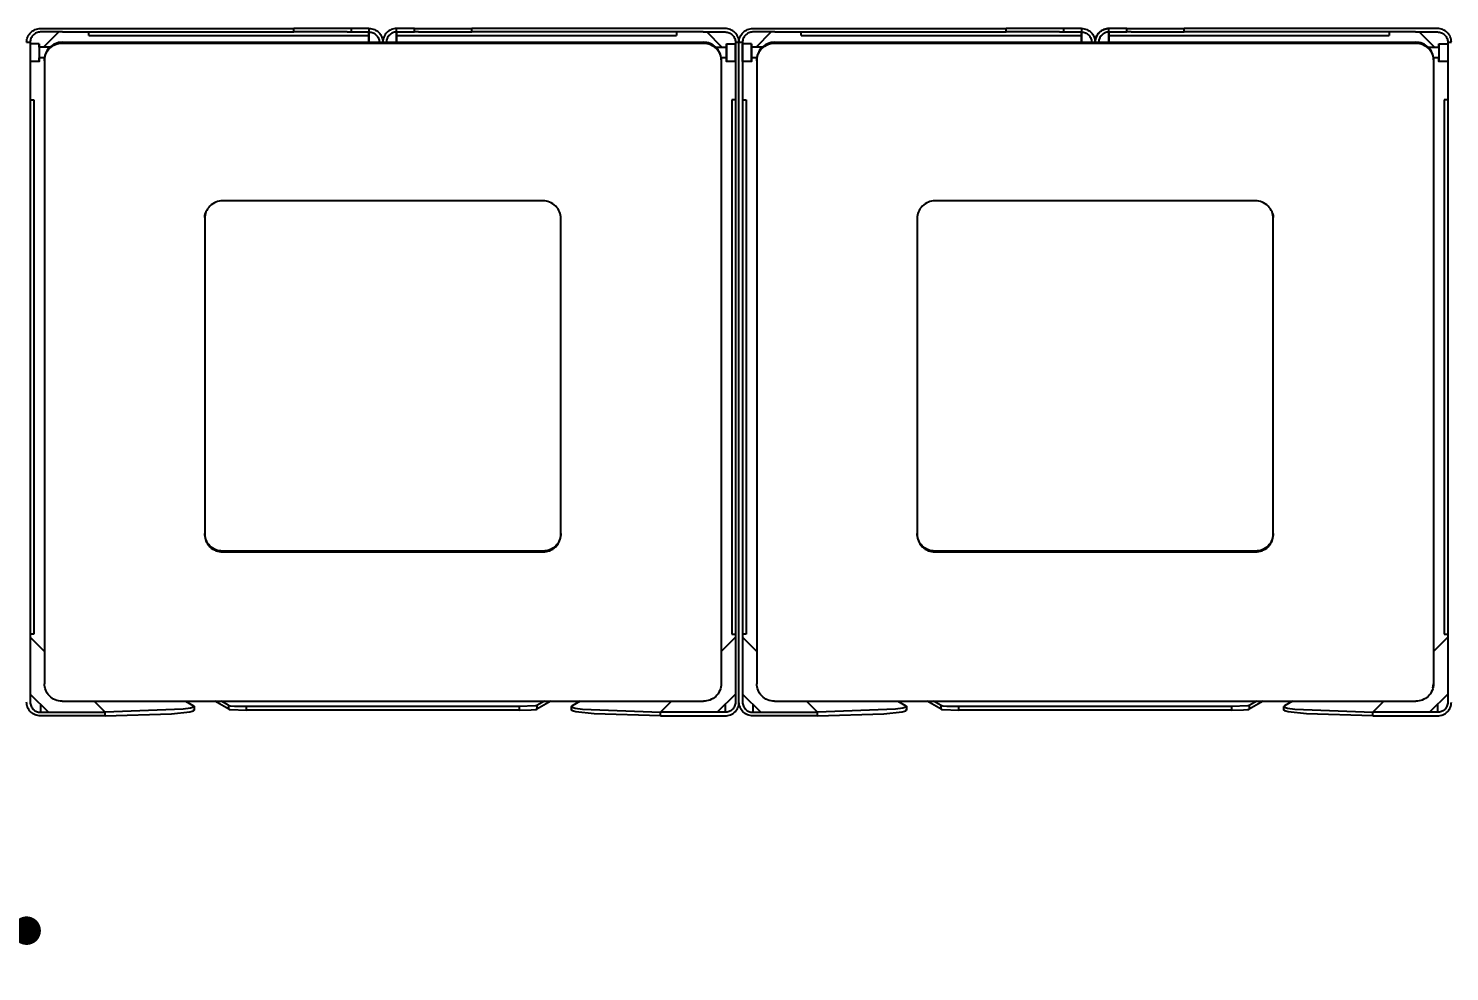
# Model space of a CAD drawing. Header units: millimetres. Extents: x 10366 to 23682, y 24552 to 29690.
# Drawn here: x 21833 to 22631, y 25856 to 26385 of the extents above; entities that cross this region are included whole.
import ezdxf

# ---------------------------------------------------------------- set-up
doc = ezdxf.new("R2010")
doc.units = ezdxf.units.MM
doc.header["$LTSCALE"] = 3
doc.layers.add('DomyÅ›lny', color=7, linetype='Continuous')
doc.styles.get("Standard").update_dxf_attribs({"font": 'arial.ttf'})
doc.dimstyles.new('MATEUSZ', dxfattribs={"dimtxt": 35, "dimasz": 16, "dimexe": 0.18, "dimexo": 0.0625, "dimgap": 0.09, "dimtad": 0, "dimdec": 0, "dimdsep": 46, "dimtxsty": 'Standard', "dimblk": 'DOT', "dimcen": 0.09, "dimse1": 1, "dimse2": 1, "dimadec": 0, "dimazin": 0, "dimtfac": 1, "dimtdec": 0, "dimtofl": 0, "dimtmove": 0, "dimatfit": 3, "dimfxl": 1, "dimtolj": 1, "dimtzin": 0, "dimlwd": 9, "dimlwe": 9, "dimarcsym": 0})

# ---------------------------------------------------------------- blocks, each defined once
blk = doc.blocks.new('_Dot')
at = {"color": 0, "linetype": 'ByBlock', "lineweight": -2}
blk.add_line((-0.5, 0), (-1, 0), dxfattribs=at)
at = {"color": 0, "linetype": 'ByBlock', "const_width": 0.5}
blk.add_lwpolyline([(-0.25, 0, 1), (0.25, 0, 1)], format="xyb", close=True, dxfattribs=at)
blk = doc.blocks.new('*D44')
at = {"color": 0, "lineweight": 9, "transparency": 16777216}
for p, q in [((21448.19, 25878.84), (21592.79, 25878.84)), ((21816.19, 25878.84), (21671.59, 25878.84))]:
    blk.add_line(p, q, dxfattribs=at)
at = {"layer": 'Defpoints', "color": 0, "transparency": 16777216}
for p in [(21432.19, 26007.13), (21832.19, 26007.13), (21832.19, 25878.84)]:
    blk.add_point(p, dxfattribs=at)
at = {"color": 0, "lineweight": 9, "transparency": 16777216, "xscale": 16, "yscale": 16, "zscale": 16, "rotation": 180}
blk.add_blockref('_Dot', (21432.19, 25878.84), dxfattribs=at)
at = {"color": 0, "lineweight": 9, "transparency": 16777216, "xscale": 16, "yscale": 16, "zscale": 16}
blk.add_blockref('_Dot', (21832.19, 25878.84), dxfattribs=at)
at = {"color": 0, "transparency": 16777216, "insert": (21632.19, 25878.84), "char_height": 35, "attachment_point": 5}
blk.add_mtext('\\A1;400', dxfattribs=at)

msp = doc.modelspace()

# ---------------------------------------------------------------- linework, layer by layer
at = {"layer": 'DomyÅ›lny'}
for p, q in [((21839.95, 26385.39), (21982.19, 26385.39)), ((21852.31, 26383.39), (21839.95, 26383.39)), ((21841.75, 26374.83), (21850.31, 26383.39)), ((21850.31, 26383.39), (21841.75, 26374.83)), ((21852.31, 26383.39), (21982.19, 26383.39)), ((21867.19, 26381.39), (21867.19, 26383.39)), ((22014.43, 26385.39), (21982.19, 26385.39)), ((21982.19, 26383.39), (21982.19, 26385.39)), ((22012.08, 26383.39), (21982.19, 26383.39)), ((22012.08, 26383.39), (22014.43, 26383.39)), ((22014.43, 26385.39), (22014.43, 26383.39)), ((22024.43, 26385.39), (22024.43, 26383.39)), ((22024.43, 26383.39), (22024.43, 26381.39)), ((22024.43, 26383.39), (22024.43, 26377.13)), ((22024.43, 26377.13), (22024.43, 26383.39)), ((22039.95, 26383.39), (22039.95, 26385.39)), ((22039.95, 26381.39), (22039.95, 26383.39)), ((22039.95, 26377.13), (22039.95, 26383.39)), ((22039.95, 26383.39), (22039.95, 26377.13)), ((22049.95, 26383.39), (22049.95, 26385.39)), ((22049.95, 26385.39), (22082.19, 26385.39)), ((22052.31, 26383.39), (22049.95, 26383.39)), ((22052.31, 26383.39), (22082.19, 26383.39)), ((22082.19, 26383.39), (22082.19, 26385.39)), ((22224.43, 26385.39), (22082.19, 26385.39)), ((22212.08, 26383.39), (22082.19, 26383.39)), ((22197.19, 26383.39), (22197.19, 26381.39)), ((22212.08, 26383.39), (22224.43, 26383.39)), ((22214.08, 26383.39), (22222.64, 26374.83)), ((22222.64, 26374.83), (22214.08, 26383.39)), ((22239.95, 26385.39), (22382.19, 26385.39)), ((22252.31, 26383.39), (22239.95, 26383.39)), ((22241.75, 26374.83), (22250.31, 26383.39)), ((22250.31, 26383.39), (22241.75, 26374.83)), ((22252.31, 26383.39), (22382.19, 26383.39)), ((22267.19, 26381.39), (22267.19, 26383.39)), ((22414.43, 26385.39), (22382.19, 26385.39)), ((22382.19, 26383.39), (22382.19, 26385.39)), ((22412.08, 26383.39), (22382.19, 26383.39)), ((22412.08, 26383.39), (22414.43, 26383.39)), ((22414.43, 26385.39), (22414.43, 26383.39)), ((22424.43, 26385.39), (22424.43, 26383.39)), ((22424.43, 26383.39), (22424.43, 26381.39)), ((22424.43, 26377.13), (22424.43, 26383.39)), ((22424.43, 26383.39), (22424.43, 26377.13)), ((22439.95, 26383.39), (22439.95, 26385.39)), ((22439.95, 26381.39), (22439.95, 26383.39)), ((22439.95, 26377.13), (22439.95, 26383.39)), ((22439.95, 26383.39), (22439.95, 26377.13)), ((22449.95, 26385.39), (22482.19, 26385.39)), ((22449.95, 26383.39), (22449.95, 26385.39)), ((22452.31, 26383.39), (22449.95, 26383.39)), ((22452.31, 26383.39), (22482.19, 26383.39)), ((22624.43, 26385.39), (22482.19, 26385.39)), ((22482.19, 26383.39), (22482.19, 26385.39)), ((22612.08, 26383.39), (22482.19, 26383.39)), ((22597.19, 26383.39), (22597.19, 26381.39)), ((22612.08, 26383.39), (22624.43, 26383.39)), ((22614.08, 26383.39), (22622.64, 26374.83)), ((22622.64, 26374.83), (22614.08, 26383.39)), ((21832.19, 26377.63), (21834.19, 26377.63)), ((21834.19, 26377.63), (21834.19, 26007.13)), ((21839.19, 26376.83), (21834.19, 26376.83)), ((21845.77, 26374.83), (21839.19, 26374.83)), ((21852.19, 26377.63), (22212.19, 26377.63)), ((21852.19, 26377.13), (22212.19, 26377.13)), ((21867.19, 26381.39), (22024.43, 26381.39)), ((22039.95, 26381.39), (22197.19, 26381.39)), ((22218.61, 26374.83), (22225.19, 26374.83)), ((22225.19, 26376.83), (22230.19, 26376.83)), ((22230.19, 26377.63), (22232.19, 26377.63)), ((22230.19, 26377.63), (22230.19, 26007.13)), ((22232.19, 26007.13), (22232.19, 26377.63)), ((22232.19, 26007.13), (22232.19, 26377.63)), ((22232.19, 26377.63), (22234.19, 26377.63)), ((22234.19, 26377.63), (22234.19, 26007.13)), ((22239.19, 26376.83), (22234.19, 26376.83)), ((22245.77, 26374.83), (22239.19, 26374.83)), ((22252.19, 26377.63), (22612.19, 26377.63)), ((22252.19, 26377.13), (22612.19, 26377.13)), ((22267.19, 26381.39), (22424.43, 26381.39)), ((22439.95, 26381.39), (22597.19, 26381.39)), ((22618.61, 26374.83), (22625.19, 26374.83)), ((22625.19, 26376.83), (22630.19, 26376.83)), ((22630.19, 26377.63), (22630.19, 26007.13)), ((22630.19, 26377.63), (22632.19, 26377.63)), ((21839.19, 26366.83), (21834.19, 26366.83)), ((21842.32, 26368.83), (21839.19, 26368.83)), ((21842.19, 26367.78), (21842.19, 26367.27)), ((21842.19, 26367.27), (21842.19, 26017.49)), ((22225.19, 26368.83), (22222.07, 26368.83)), ((22222.19, 26367.78), (22222.19, 26367.27)), ((22222.19, 26367.27), (22222.19, 26017.49)), ((22230.19, 26366.83), (22225.19, 26366.83)), ((22239.19, 26366.83), (22234.19, 26366.83)), ((22242.32, 26368.83), (22239.19, 26368.83)), ((22242.19, 26367.78), (22242.19, 26367.27)), ((22242.19, 26367.27), (22242.19, 26017.49)), ((22625.52, 26368.83), (22622.07, 26368.83)), ((22622.19, 26367.78), (22622.19, 26367.27)), ((22622.19, 26367.27), (22622.19, 26017.49)), ((22630.19, 26366.83), (22625.19, 26366.83)), ((21834.19, 26345.24), (21836.19, 26345.24)), ((21836.19, 26345.24), (21836.19, 26045.24)), ((22230.19, 26345.24), (22228.19, 26345.24)), ((22228.19, 26345.24), (22228.19, 26045.24)), ((22234.19, 26345.24), (22236.19, 26345.24)), ((22236.19, 26345.24), (22236.19, 26045.24)), ((22628.19, 26345.24), (22628.19, 26045.24)), ((22630.19, 26345.24), (22628.19, 26345.24)), ((22122.19, 26288.57), (21942.19, 26288.57)), ((22522.19, 26288.57), (22342.19, 26288.57)), ((21932.19, 26278.72), (21932.19, 26101.33)), ((22132.19, 26101.33), (22132.19, 26278.72)), ((22332.19, 26278.72), (22332.19, 26101.33)), ((22532.19, 26101.33), (22532.19, 26278.72)), ((21942.19, 26091.99), (21942.19, 26091.48)), ((22122.19, 26091.99), (21942.19, 26091.99)), ((21942.19, 26091.48), (22122.19, 26091.48)), ((22122.19, 26091.99), (22122.19, 26091.48)), ((22342.19, 26091.99), (22342.19, 26091.48)), ((22522.19, 26091.99), (22342.19, 26091.99)), ((22342.19, 26091.48), (22522.19, 26091.48)), ((22522.19, 26091.99), (22522.19, 26091.48)), ((21836.19, 26045.24), (21834.19, 26045.24)), ((21834.19, 26043.54), (21842.19, 26035.54)), ((22230.19, 26043.54), (22222.19, 26035.54)), ((22228.19, 26045.24), (22230.19, 26045.24)), ((22236.19, 26045.24), (22234.19, 26045.24)), ((22234.19, 26043.54), (22242.19, 26035.54)), ((22630.19, 26043.54), (22622.19, 26035.54)), ((22628.19, 26045.24), (22630.19, 26045.24)), ((21834.19, 26011.67), (21844.45, 26001.42)), ((21852.19, 26007.63), (22212.19, 26007.63)), ((21870.1, 26007.63), (21876.32, 26001.42)), ((21921.38, 26007.63), (21925.91, 26005.03)), ((21945.66, 26003.18), (21937.9, 26007.63)), ((21945.66, 26005.18), (21941.38, 26007.63)), ((22126.48, 26007.63), (22118.73, 26003.18)), ((22123, 26007.63), (22118.73, 26005.18)), ((22143, 26007.63), (22138.48, 26005.03)), ((22194.28, 26007.63), (22188.07, 26001.42)), ((22230.19, 26011.67), (22219.94, 26001.42)), ((22234.19, 26011.67), (22244.45, 26001.42)), ((22252.19, 26007.63), (22612.19, 26007.63)), ((22270.1, 26007.63), (22276.32, 26001.42)), ((22321.38, 26007.63), (22325.91, 26005.03)), ((22345.66, 26003.18), (22337.9, 26007.63)), ((22345.66, 26005.18), (22341.38, 26007.63)), ((22523, 26007.63), (22518.73, 26005.18)), ((22526.48, 26007.63), (22518.73, 26003.18)), ((22543, 26007.63), (22538.48, 26005.03)), ((22594.28, 26007.63), (22588.07, 26001.42)), ((22630.19, 26011.67), (22619.94, 26001.42)), ((21839.95, 26005.91), (21839.95, 26001.42)), ((21839.95, 26001.42), (21876.32, 26001.42)), ((21876.28, 25999.44), (21839.95, 25999.44)), ((21876.28, 25999.44), (21876.32, 26001.42)), ((21926.23, 26004.66), (21926.19, 26002.68)), ((21945.66, 26003.18), (21945.66, 26005.18)), ((22108.79, 26004.6), (21955.6, 26004.6)), ((21955.6, 26002.61), (21955.6, 26004.6)), ((22108.79, 26002.61), (21955.6, 26002.61)), ((22108.79, 26004.6), (22108.79, 26002.61)), ((22118.73, 26005.18), (22118.73, 26003.18)), ((22138.2, 26002.68), (22138.16, 26004.66)), ((22224.43, 26001.42), (22188.07, 26001.42)), ((22188.11, 25999.44), (22188.07, 26001.42)), ((22188.11, 25999.44), (22224.43, 25999.44)), ((22224.43, 26005.91), (22224.43, 26001.42)), ((22239.95, 26005.91), (22239.95, 26001.42)), ((22239.95, 26001.42), (22276.32, 26001.42)), ((22276.28, 25999.44), (22239.95, 25999.44)), ((22276.28, 25999.44), (22276.32, 26001.42)), ((22326.23, 26004.66), (22326.19, 26002.68)), ((22345.66, 26003.18), (22345.66, 26005.18)), ((22508.79, 26004.6), (22355.6, 26004.6)), ((22355.6, 26002.61), (22355.6, 26004.6)), ((22508.79, 26002.61), (22355.6, 26002.61)), ((22508.79, 26004.6), (22508.79, 26002.61)), ((22518.73, 26005.18), (22518.73, 26003.18)), ((22538.2, 26002.68), (22538.16, 26004.66)), ((22588.11, 25999.44), (22588.07, 26001.42)), ((22624.43, 26001.42), (22588.07, 26001.42)), ((22588.11, 25999.44), (22624.43, 25999.44)), ((22624.43, 26005.91), (22624.43, 26001.42))]:
    msp.add_line(p, q, dxfattribs=at)
for points in [[(21832.19, 26377.63, 0), (21832.23, 26378.4, 0), (21832.35, 26379.17, 0), (21832.54, 26379.92, 0), (21832.8, 26380.64, 0), (21833.13, 26381.33, 0), (21833.53, 26381.99, 0), (21833.99, 26382.6, 0), (21834.51, 26383.16, 0), (21835.08, 26383.66, 0), (21835.69, 26384.11, 0), (21836.34, 26384.5, 0), (21837.03, 26384.81, 0), (21837.74, 26385.06, 0), (21838.47, 26385.24, 0), (21839.21, 26385.35, 0), (21839.95, 26385.39, 0)], [(21839.95, 26383.39, 0), (21839.37, 26383.36, 0), (21838.8, 26383.27, 0), (21838.25, 26383.13, 0), (21837.71, 26382.93, 0), (21837.19, 26382.68, 0), (21836.71, 26382.39, 0), (21836.25, 26382.04, 0), (21835.84, 26381.66, 0), (21835.46, 26381.24, 0), (21835.13, 26380.78, 0), (21834.85, 26380.3, 0), (21834.62, 26379.79, 0), (21834.43, 26379.27, 0), (21834.3, 26378.73, 0), (21834.22, 26378.18, 0), (21834.19, 26377.63, 0)], [(22024.43, 26385.39, 0), (22024.43, 26385.39, 0), (22024.43, 26385.39, 0), (22024.43, 26385.39, 0), (22024.43, 26385.39, 0), (22024.43, 26385.39, 0), (22024.43, 26385.39, 0), (22024.43, 26385.39, 0), (22024.43, 26385.39, 0), (22024.43, 26385.39, 0), (22024.43, 26385.39, 0), (22024.43, 26385.39, 0), (22024.43, 26385.39, 0), (22024.42, 26385.39, 0), (22024.36, 26385.39, 0), (22024.14, 26385.39, 0), (22023.2, 26385.39, 0), (22014.43, 26385.39, 0)], [(22014.43, 26383.39, 0), (22024.43, 26383.39, 0)], [(22024.43, 26385.39, 0), (22025.21, 26385.35, 0), (22025.97, 26385.23, 0), (22026.72, 26385.04, 0), (22027.44, 26384.78, 0), (22028.14, 26384.45, 0), (22028.79, 26384.05, 0), (22029.4, 26383.59, 0), (22029.96, 26383.07, 0), (22030.47, 26382.51, 0), (22030.92, 26381.89, 0), (22031.3, 26381.24, 0), (22031.62, 26380.56, 0), (22031.87, 26379.85, 0), (22032.05, 26379.12, 0), (22032.16, 26378.37, 0), (22032.19, 26377.63, 0)], [(22024.43, 26383.39, 0), (22025.01, 26383.36, 0), (22025.58, 26383.27, 0), (22026.14, 26383.13, 0), (22026.68, 26382.93, 0), (22027.19, 26382.68, 0), (22027.68, 26382.39, 0), (22028.13, 26382.04, 0), (22028.55, 26381.66, 0), (22028.92, 26381.24, 0), (22029.25, 26380.78, 0), (22029.54, 26380.3, 0), (22029.77, 26379.79, 0), (22029.96, 26379.27, 0), (22030.09, 26378.73, 0), (22030.17, 26378.18, 0), (22030.19, 26377.63, 0)], [(22039.95, 26385.39, 0), (22039.18, 26385.35, 0), (22038.41, 26385.23, 0), (22037.67, 26385.04, 0), (22036.94, 26384.78, 0), (22036.25, 26384.45, 0), (22035.6, 26384.05, 0), (22034.98, 26383.59, 0), (22034.42, 26383.07, 0), (22033.92, 26382.51, 0), (22033.47, 26381.89, 0), (22033.09, 26381.24, 0), (22032.77, 26380.56, 0), (22032.52, 26379.85, 0), (22032.34, 26379.12, 0), (22032.23, 26378.37, 0), (22032.19, 26377.63, 0)], [(22039.95, 26383.39, 0), (22039.37, 26383.36, 0), (22038.8, 26383.27, 0), (22038.25, 26383.13, 0), (22037.71, 26382.93, 0), (22037.19, 26382.68, 0), (22036.71, 26382.39, 0), (22036.25, 26382.04, 0), (22035.84, 26381.66, 0), (22035.46, 26381.24, 0), (22035.13, 26380.78, 0), (22034.85, 26380.3, 0), (22034.62, 26379.79, 0), (22034.43, 26379.27, 0), (22034.3, 26378.73, 0), (22034.22, 26378.18, 0), (22034.19, 26377.63, 0)], [(22049.95, 26385.39, 0), (22039.95, 26385.39, 0)], [(22039.95, 26383.39, 0), (22039.95, 26383.39, 0), (22039.95, 26383.39, 0), (22039.95, 26383.39, 0), (22039.95, 26383.39, 0), (22039.95, 26383.39, 0), (22039.95, 26383.39, 0), (22039.95, 26383.39, 0), (22039.95, 26383.39, 0), (22039.95, 26383.39, 0), (22039.95, 26383.39, 0), (22039.96, 26383.39, 0), (22039.97, 26383.39, 0), (22040.02, 26383.39, 0), (22040.25, 26383.39, 0), (22041.19, 26383.39, 0), (22049.95, 26383.39, 0)], [(22232.19, 26377.63, 0), (22232.15, 26378.4, 0), (22232.04, 26379.17, 0), (22231.85, 26379.92, 0), (22231.59, 26380.64, 0), (22231.25, 26381.33, 0), (22230.85, 26381.99, 0), (22230.39, 26382.6, 0), (22229.88, 26383.16, 0), (22229.31, 26383.66, 0), (22228.7, 26384.11, 0), (22228.05, 26384.5, 0), (22227.36, 26384.81, 0), (22226.65, 26385.06, 0), (22225.92, 26385.24, 0), (22225.18, 26385.35, 0), (22224.43, 26385.39, 0)], [(22224.43, 26383.39, 0), (22225.01, 26383.36, 0), (22225.58, 26383.27, 0), (22226.14, 26383.13, 0), (22226.68, 26382.93, 0), (22227.19, 26382.68, 0), (22227.68, 26382.39, 0), (22228.13, 26382.04, 0), (22228.55, 26381.66, 0), (22228.92, 26381.24, 0), (22229.25, 26380.78, 0), (22229.54, 26380.3, 0), (22229.77, 26379.79, 0), (22229.96, 26379.27, 0), (22230.09, 26378.73, 0), (22230.17, 26378.18, 0), (22230.19, 26377.63, 0)], [(22232.19, 26377.63, 0), (22232.23, 26378.4, 0), (22232.35, 26379.17, 0), (22232.54, 26379.92, 0), (22232.8, 26380.64, 0), (22233.13, 26381.33, 0), (22233.53, 26381.99, 0), (22233.99, 26382.6, 0), (22234.51, 26383.16, 0), (22235.08, 26383.66, 0), (22235.69, 26384.11, 0), (22236.34, 26384.5, 0), (22237.03, 26384.81, 0), (22237.74, 26385.06, 0), (22238.47, 26385.24, 0), (22239.21, 26385.35, 0), (22239.95, 26385.39, 0)], [(22239.95, 26383.39, 0), (22239.37, 26383.36, 0), (22238.8, 26383.27, 0), (22238.25, 26383.13, 0), (22237.71, 26382.93, 0), (22237.19, 26382.68, 0), (22236.71, 26382.39, 0), (22236.25, 26382.04, 0), (22235.84, 26381.66, 0), (22235.46, 26381.24, 0), (22235.13, 26380.78, 0), (22234.85, 26380.3, 0), (22234.62, 26379.79, 0), (22234.43, 26379.27, 0), (22234.3, 26378.73, 0), (22234.22, 26378.18, 0), (22234.19, 26377.63, 0)], [(22424.43, 26385.39, 0), (22424.43, 26385.39, 0), (22424.43, 26385.39, 0), (22424.43, 26385.39, 0), (22424.43, 26385.39, 0), (22424.43, 26385.39, 0), (22424.43, 26385.39, 0), (22424.43, 26385.39, 0), (22424.43, 26385.39, 0), (22424.43, 26385.39, 0), (22424.43, 26385.39, 0), (22424.43, 26385.39, 0), (22424.43, 26385.39, 0), (22424.42, 26385.39, 0), (22424.36, 26385.39, 0), (22424.14, 26385.39, 0), (22423.2, 26385.39, 0), (22414.43, 26385.39, 0)], [(22414.43, 26383.39, 0), (22424.43, 26383.39, 0)], [(22424.43, 26385.39, 0), (22425.21, 26385.35, 0), (22425.97, 26385.23, 0), (22426.72, 26385.04, 0), (22427.44, 26384.78, 0), (22428.14, 26384.45, 0), (22428.79, 26384.05, 0), (22429.4, 26383.59, 0), (22429.96, 26383.07, 0), (22430.47, 26382.51, 0), (22430.92, 26381.89, 0), (22431.3, 26381.24, 0), (22431.62, 26380.56, 0), (22431.87, 26379.85, 0), (22432.05, 26379.12, 0), (22432.16, 26378.37, 0), (22432.19, 26377.63, 0)], [(22424.43, 26383.39, 0), (22425.01, 26383.36, 0), (22425.58, 26383.27, 0), (22426.14, 26383.13, 0), (22426.68, 26382.93, 0), (22427.19, 26382.68, 0), (22427.68, 26382.39, 0), (22428.13, 26382.04, 0), (22428.55, 26381.66, 0), (22428.92, 26381.24, 0), (22429.25, 26380.78, 0), (22429.54, 26380.3, 0), (22429.77, 26379.79, 0), (22429.96, 26379.27, 0), (22430.09, 26378.73, 0), (22430.17, 26378.18, 0), (22430.19, 26377.63, 0)], [(22432.19, 26377.63, 0), (22432.23, 26378.4, 0), (22432.35, 26379.17, 0), (22432.54, 26379.92, 0), (22432.8, 26380.64, 0), (22433.13, 26381.33, 0), (22433.53, 26381.99, 0), (22433.99, 26382.6, 0), (22434.51, 26383.16, 0), (22435.08, 26383.66, 0), (22435.69, 26384.11, 0), (22436.34, 26384.5, 0), (22437.03, 26384.81, 0), (22437.74, 26385.06, 0), (22438.47, 26385.24, 0), (22439.21, 26385.35, 0), (22439.95, 26385.39, 0)], [(22439.95, 26385.39, 0), (22439.18, 26385.35, 0), (22438.41, 26385.23, 0), (22437.67, 26385.04, 0), (22436.94, 26384.78, 0), (22436.25, 26384.45, 0), (22435.6, 26384.05, 0), (22434.98, 26383.59, 0), (22434.42, 26383.07, 0), (22433.92, 26382.51, 0), (22433.47, 26381.89, 0), (22433.09, 26381.24, 0), (22432.77, 26380.56, 0), (22432.52, 26379.85, 0), (22432.34, 26379.12, 0), (22432.23, 26378.37, 0), (22432.19, 26377.63, 0)], [(22439.95, 26383.39, 0), (22439.37, 26383.36, 0), (22438.8, 26383.27, 0), (22438.25, 26383.13, 0), (22437.71, 26382.93, 0), (22437.19, 26382.68, 0), (22436.71, 26382.39, 0), (22436.25, 26382.04, 0), (22435.84, 26381.66, 0), (22435.46, 26381.24, 0), (22435.13, 26380.78, 0), (22434.85, 26380.3, 0), (22434.62, 26379.79, 0), (22434.43, 26379.27, 0), (22434.3, 26378.73, 0), (22434.22, 26378.18, 0), (22434.19, 26377.63, 0)], [(22449.95, 26385.39, 0), (22439.95, 26385.39, 0)], [(22439.95, 26383.39, 0), (22439.95, 26383.39, 0), (22439.95, 26383.39, 0), (22439.95, 26383.39, 0), (22439.95, 26383.39, 0), (22439.95, 26383.39, 0), (22439.95, 26383.39, 0), (22439.95, 26383.39, 0), (22439.95, 26383.39, 0), (22439.95, 26383.39, 0), (22439.95, 26383.39, 0), (22439.95, 26383.39, 0), (22439.96, 26383.39, 0), (22439.97, 26383.39, 0), (22440.02, 26383.39, 0), (22440.25, 26383.39, 0), (22441.19, 26383.39, 0), (22449.95, 26383.39, 0)], [(22632.19, 26377.63, 0), (22632.15, 26378.4, 0), (22632.04, 26379.17, 0), (22631.85, 26379.92, 0), (22631.59, 26380.64, 0), (22631.25, 26381.33, 0), (22630.85, 26381.99, 0), (22630.39, 26382.6, 0), (22629.88, 26383.16, 0), (22629.31, 26383.66, 0), (22628.7, 26384.11, 0), (22628.05, 26384.5, 0), (22627.36, 26384.81, 0), (22626.65, 26385.06, 0), (22625.92, 26385.24, 0), (22625.18, 26385.35, 0), (22624.43, 26385.39, 0)], [(22624.43, 26383.39, 0), (22625.01, 26383.36, 0), (22625.58, 26383.27, 0), (22626.14, 26383.13, 0), (22626.68, 26382.93, 0), (22627.19, 26382.68, 0), (22627.68, 26382.39, 0), (22628.13, 26382.04, 0), (22628.55, 26381.66, 0), (22628.92, 26381.24, 0), (22629.25, 26380.78, 0), (22629.54, 26380.3, 0), (22629.77, 26379.79, 0), (22629.96, 26379.27, 0), (22630.09, 26378.73, 0), (22630.17, 26378.18, 0), (22630.19, 26377.63, 0)], [(21834.19, 26376.83, 0), (21834.19, 26376.83, 0), (21834.19, 26376.83, 0), (21834.19, 26376.83, 0), (21834.19, 26376.83, 0), (21834.19, 26376.83, 0), (21834.19, 26376.83, 0), (21834.19, 26376.83, 0), (21834.19, 26376.83, 0), (21834.19, 26376.83, 0), (21834.19, 26376.83, 0), (21834.19, 26376.82, 0), (21834.19, 26376.82, 0), (21834.19, 26376.79, 0), (21834.19, 26376.68, 0), (21834.19, 26376.21, 0), (21834.19, 26366.83, 0)], [(21839.19, 26376.83, 0), (21839.19, 26376.83, 0), (21839.19, 26376.83, 0), (21839.19, 26376.83, 0), (21839.19, 26376.83, 0), (21839.19, 26376.83, 0), (21839.19, 26376.83, 0), (21839.19, 26376.83, 0), (21839.19, 26376.83, 0), (21839.19, 26376.83, 0), (21839.19, 26376.83, 0), (21839.19, 26376.82, 0), (21839.19, 26376.81, 0), (21839.19, 26376.77, 0), (21839.19, 26376.58, 0), (21839.19, 26375.78, 0), (21839.19, 26369.83, 0), (21839.19, 26366.85, 0), (21839.19, 26366.83, 0), (21839.19, 26366.83, 0), (21839.19, 26366.83, 0), (21839.19, 26366.83, 0), (21839.19, 26366.83, 0), (21839.19, 26366.83, 0), (21839.19, 26366.83, 0), (21839.19, 26366.83, 0), (21839.19, 26366.83, 0), (21839.19, 26366.83, 0), (21839.19, 26366.83, 0), (21839.19, 26366.83, 0), (21839.19, 26366.83, 0), (21839.19, 26366.83, 0), (21839.19, 26366.83, 0), (21839.19, 26366.83, 0), (21839.19, 26366.83, 0), (21839.19, 26366.83, 0), (21839.19, 26366.83, 0), (21839.19, 26366.84, 0), (21839.19, 26366.89, 0), (21839.19, 26367.08, 0), (21839.19, 26368.83, 0)], [(21839.19, 26374.83, 0), (21839.19, 26376.83, 0)], [(21839.19, 26374.83, 0), (21839.19, 26374.83, 0), (21839.19, 26374.83, 0), (21839.19, 26374.83, 0), (21839.19, 26374.83, 0), (21839.19, 26374.83, 0), (21839.19, 26374.83, 0), (21839.19, 26374.83, 0), (21839.19, 26374.83, 0), (21839.19, 26374.83, 0), (21839.19, 26374.83, 0), (21839.19, 26374.83, 0), (21839.19, 26374.82, 0), (21839.19, 26374.81, 0), (21839.19, 26374.74, 0), (21839.19, 26374.46, 0), (21839.19, 26368.83, 0)], [(21852.19, 26377.63, 0), (21851.17, 26377.58, 0), (21850.17, 26377.43, 0), (21849.18, 26377.17, 0), (21848.24, 26376.83, 0), (21847.34, 26376.39, 0), (21846.49, 26375.87, 0), (21845.7, 26375.27, 0), (21844.98, 26374.61, 0), (21844.34, 26373.88, 0), (21843.77, 26373.09, 0), (21843.29, 26372.26, 0), (21842.89, 26371.38, 0), (21842.58, 26370.49, 0), (21842.36, 26369.56, 0), (21842.23, 26368.68, 0), (21842.19, 26367.78, 0)], [(21842.19, 26367.27, 0), (21842.25, 26368.27, 0), (21842.4, 26369.25, 0), (21842.65, 26370.21, 0), (21842.99, 26371.13, 0), (21843.43, 26372.01, 0), (21843.95, 26372.84, 0), (21844.54, 26373.61, 0), (21845.21, 26374.32, 0), (21845.93, 26374.96, 0), (21846.72, 26375.52, 0), (21847.55, 26376, 0), (21848.43, 26376.4, 0), (21849.32, 26376.71, 0), (21850.25, 26376.94, 0), (21851.22, 26377.08, 0), (21852.19, 26377.13, 0)], [(22222.19, 26367.78, 0), (22222.14, 26368.77, 0), (22221.99, 26369.76, 0), (22221.74, 26370.71, 0), (22221.39, 26371.64, 0), (22220.96, 26372.52, 0), (22220.44, 26373.35, 0), (22219.85, 26374.12, 0), (22219.18, 26374.83, 0), (22218.45, 26375.46, 0), (22217.67, 26376.03, 0), (22216.84, 26376.51, 0), (22215.96, 26376.91, 0), (22215.06, 26377.22, 0), (22214.14, 26377.44, 0), (22213.17, 26377.58, 0), (22212.19, 26377.63, 0)], [(22212.19, 26377.13, 0), (22213.21, 26377.07, 0), (22214.22, 26376.92, 0), (22215.2, 26376.67, 0), (22216.15, 26376.32, 0), (22217.05, 26375.88, 0), (22217.9, 26375.37, 0), (22218.68, 26374.77, 0), (22219.4, 26374.1, 0), (22220.05, 26373.37, 0), (22220.62, 26372.58, 0), (22221.1, 26371.75, 0), (22221.5, 26370.87, 0), (22221.81, 26369.98, 0), (22222.03, 26369.05, 0), (22222.15, 26368.18, 0), (22222.19, 26367.27, 0)], [(22225.19, 26374.83, 0), (22225.19, 26374.83, 0), (22225.19, 26374.83, 0), (22225.19, 26374.83, 0), (22225.19, 26374.83, 0), (22225.19, 26374.83, 0), (22225.19, 26374.83, 0), (22225.19, 26374.83, 0), (22225.19, 26374.83, 0), (22225.19, 26374.83, 0), (22225.19, 26374.83, 0), (22225.19, 26374.83, 0), (22225.19, 26374.82, 0), (22225.19, 26374.81, 0), (22225.19, 26374.74, 0), (22225.19, 26374.46, 0), (22225.19, 26368.83, 0)], [(22239.19, 26374.83, 0), (22239.19, 26374.83, 0), (22239.19, 26374.83, 0), (22239.19, 26374.83, 0), (22239.19, 26374.83, 0), (22239.19, 26374.83, 0), (22239.19, 26374.83, 0), (22239.19, 26374.83, 0), (22239.19, 26374.83, 0), (22239.19, 26374.83, 0), (22239.19, 26374.83, 0), (22239.19, 26374.83, 0), (22239.19, 26374.82, 0), (22239.19, 26374.81, 0), (22239.19, 26374.74, 0), (22239.19, 26374.46, 0), (22239.19, 26368.83, 0)], [(22252.19, 26377.63, 0), (22251.17, 26377.58, 0), (22250.17, 26377.43, 0), (22249.18, 26377.17, 0), (22248.24, 26376.83, 0), (22247.34, 26376.39, 0), (22246.49, 26375.87, 0), (22245.7, 26375.27, 0), (22244.98, 26374.61, 0), (22244.34, 26373.88, 0), (22243.77, 26373.09, 0), (22243.29, 26372.26, 0), (22242.89, 26371.38, 0), (22242.58, 26370.49, 0), (22242.36, 26369.56, 0), (22242.23, 26368.68, 0), (22242.19, 26367.78, 0)], [(22242.19, 26367.27, 0), (22242.25, 26368.27, 0), (22242.4, 26369.25, 0), (22242.65, 26370.21, 0), (22242.99, 26371.13, 0), (22243.43, 26372.01, 0), (22243.95, 26372.84, 0), (22244.54, 26373.61, 0), (22245.21, 26374.32, 0), (22245.93, 26374.96, 0), (22246.72, 26375.52, 0), (22247.55, 26376, 0), (22248.43, 26376.4, 0), (22249.32, 26376.71, 0), (22250.25, 26376.94, 0), (22251.22, 26377.08, 0), (22252.19, 26377.13, 0)], [(22622.19, 26367.78, 0), (22622.14, 26368.77, 0), (22621.99, 26369.76, 0), (22621.74, 26370.71, 0), (22621.39, 26371.64, 0), (22620.96, 26372.52, 0), (22620.44, 26373.35, 0), (22619.85, 26374.12, 0), (22619.18, 26374.83, 0), (22618.45, 26375.46, 0), (22617.67, 26376.03, 0), (22616.84, 26376.51, 0), (22615.96, 26376.91, 0), (22615.06, 26377.22, 0), (22614.14, 26377.44, 0), (22613.17, 26377.58, 0), (22612.19, 26377.63, 0)], [(22612.19, 26377.13, 0), (22613.21, 26377.07, 0), (22614.22, 26376.92, 0), (22615.2, 26376.67, 0), (22616.15, 26376.32, 0), (22617.05, 26375.88, 0), (22617.9, 26375.37, 0), (22618.68, 26374.77, 0), (22619.4, 26374.1, 0), (22620.05, 26373.37, 0), (22620.62, 26372.58, 0), (22621.1, 26371.75, 0), (22621.5, 26370.87, 0), (22621.81, 26369.98, 0), (22622.03, 26369.05, 0), (22622.15, 26368.18, 0), (22622.19, 26367.27, 0)], [(22625.19, 26376.83, 0), (22625.19, 26376.83, 0), (22625.19, 26376.83, 0), (22625.19, 26376.83, 0), (22625.19, 26376.83, 0), (22625.19, 26376.83, 0), (22625.19, 26376.83, 0), (22625.19, 26376.83, 0), (22625.19, 26376.83, 0), (22625.19, 26376.83, 0), (22625.19, 26376.83, 0), (22625.19, 26376.82, 0), (22625.19, 26376.81, 0), (22625.19, 26376.77, 0), (22625.19, 26376.58, 0), (22625.19, 26375.78, 0), (22625.19, 26369.83, 0), (22625.19, 26366.85, 0), (22625.19, 26366.83, 0), (22625.19, 26366.83, 0), (22625.19, 26366.83, 0), (22625.19, 26366.83, 0), (22625.19, 26366.83, 0), (22625.19, 26366.83, 0), (22625.19, 26366.83, 0), (22625.19, 26366.83, 0), (22625.19, 26366.83, 0), (22625.19, 26366.83, 0), (22625.19, 26366.83, 0), (22625.19, 26366.83, 0), (22625.19, 26366.83, 0), (22625.19, 26366.83, 0), (22625.19, 26366.83, 0), (22625.19, 26366.83, 0), (22625.19, 26366.83, 0), (22625.19, 26366.83, 0), (22625.19, 26366.83, 0), (22625.19, 26366.84, 0), (22625.19, 26366.89, 0), (22625.19, 26367.08, 0), (22625.19, 26368.83, 0)], [(22625.19, 26374.83, 0), (22625.19, 26376.83, 0)], [(22625.19, 26374.83, 0), (22625.19, 26374.83, 0), (22625.19, 26374.83, 0), (22625.19, 26374.83, 0), (22625.19, 26374.83, 0), (22625.19, 26374.83, 0), (22625.19, 26374.83, 0), (22625.19, 26374.83, 0), (22625.19, 26374.83, 0), (22625.19, 26374.83, 0), (22625.19, 26374.83, 0), (22625.19, 26374.83, 0), (22625.19, 26374.82, 0), (22625.19, 26374.81, 0), (22625.19, 26374.74, 0), (22625.19, 26374.46, 0), (22625.19, 26368.83, 0)], [(22630.19, 26376.83, 0), (22630.19, 26376.83, 0), (22630.19, 26376.83, 0), (22630.19, 26376.83, 0), (22630.19, 26376.83, 0), (22630.19, 26376.83, 0), (22630.19, 26376.83, 0), (22630.19, 26376.83, 0), (22630.19, 26376.83, 0), (22630.19, 26376.83, 0), (22630.19, 26376.83, 0), (22630.19, 26376.82, 0), (22630.19, 26376.82, 0), (22630.19, 26376.79, 0), (22630.19, 26376.68, 0), (22630.19, 26376.21, 0), (22630.19, 26371.95, 0), (22630.19, 26368.34, 0), (22630.19, 26367.19, 0), (22630.19, 26366.91, 0), (22630.19, 26366.85, 0), (22630.19, 26366.83, 0), (22630.19, 26366.83, 0), (22630.19, 26366.83, 0), (22630.19, 26366.83, 0), (22630.19, 26366.83, 0), (22630.19, 26366.83, 0), (22630.19, 26366.83, 0), (22630.19, 26366.83, 0), (22630.19, 26366.83, 0), (22630.19, 26366.83, 0), (22630.19, 26366.83, 0), (22630.19, 26366.83, 0), (22630.19, 26366.83, 0)], [(21942.19, 26288.57, 0), (21941.29, 26288.53, 0), (21940.37, 26288.41, 0), (21939.44, 26288.19, 0), (21938.51, 26287.88, 0), (21937.6, 26287.47, 0), (21936.72, 26286.97, 0), (21935.89, 26286.37, 0), (21935.12, 26285.69, 0), (21934.43, 26284.93, 0), (21933.82, 26284.11, 0), (21933.31, 26283.24, 0), (21932.9, 26282.35, 0), (21932.58, 26281.43, 0), (21932.36, 26280.51, 0), (21932.23, 26279.6, 0), (21932.19, 26278.72, 0)], [(22132.19, 26278.72, 0), (22132.15, 26279.6, 0), (22132.03, 26280.51, 0), (22131.81, 26281.43, 0), (22131.49, 26282.35, 0), (22131.08, 26283.24, 0), (22130.56, 26284.11, 0), (22129.96, 26284.93, 0), (22129.26, 26285.69, 0), (22128.5, 26286.37, 0), (22127.67, 26286.97, 0), (22126.79, 26287.47, 0), (22125.87, 26287.88, 0), (22124.94, 26288.19, 0), (22124.01, 26288.41, 0), (22123.09, 26288.53, 0), (22122.19, 26288.57, 0)], [(22342.19, 26288.57, 0), (22341.29, 26288.53, 0), (22340.37, 26288.41, 0), (22339.44, 26288.19, 0), (22338.51, 26287.88, 0), (22337.6, 26287.47, 0), (22336.72, 26286.97, 0), (22335.89, 26286.37, 0), (22335.12, 26285.69, 0), (22334.43, 26284.93, 0), (22333.82, 26284.11, 0), (22333.31, 26283.24, 0), (22332.9, 26282.35, 0), (22332.58, 26281.43, 0), (22332.36, 26280.51, 0), (22332.23, 26279.6, 0), (22332.19, 26278.72, 0)], [(22532.19, 26278.72, 0), (22532.15, 26279.6, 0), (22532.03, 26280.51, 0), (22531.81, 26281.43, 0), (22531.49, 26282.35, 0), (22531.08, 26283.24, 0), (22530.56, 26284.11, 0), (22529.96, 26284.93, 0), (22529.26, 26285.69, 0), (22528.5, 26286.37, 0), (22527.67, 26286.97, 0), (22526.79, 26287.47, 0), (22525.87, 26287.88, 0), (22524.94, 26288.19, 0), (22524.01, 26288.41, 0), (22523.09, 26288.53, 0), (22522.19, 26288.57, 0)], [(21932.19, 26279.23, 0), (21932.3, 26280.63, 0), (21932.62, 26282.07, 0)], [(22531.92, 26281.53, 0), (22532.13, 26280.36, 0), (22532.19, 26279.23, 0)], [(21942.19, 26091.99, 0), (21941.29, 26092.02, 0), (21940.37, 26092.15, 0), (21939.44, 26092.37, 0), (21938.51, 26092.68, 0), (21937.6, 26093.09, 0), (21936.72, 26093.59, 0), (21935.89, 26094.19, 0), (21935.12, 26094.87, 0), (21934.43, 26095.63, 0), (21933.82, 26096.45, 0), (21933.31, 26097.31, 0), (21932.9, 26098.21, 0), (21932.58, 26099.13, 0), (21932.36, 26100.05, 0), (21932.23, 26100.95, 0), (21932.19, 26101.84, 0)], [(21932.19, 26101.33, 0), (21932.23, 26100.45, 0), (21932.36, 26099.54, 0), (21932.58, 26098.62, 0), (21932.9, 26097.7, 0), (21933.31, 26096.8, 0), (21933.82, 26095.94, 0), (21934.43, 26095.12, 0), (21935.12, 26094.36, 0), (21935.89, 26093.68, 0), (21936.72, 26093.08, 0), (21937.6, 26092.58, 0), (21938.51, 26092.17, 0), (21939.44, 26091.86, 0), (21940.37, 26091.64, 0), (21941.29, 26091.52, 0), (21942.19, 26091.48, 0)], [(22132.19, 26101.84, 0), (22132.15, 26100.95, 0), (22132.03, 26100.05, 0), (22131.81, 26099.13, 0), (22131.49, 26098.21, 0), (22131.08, 26097.31, 0), (22130.56, 26096.45, 0), (22129.96, 26095.63, 0), (22129.26, 26094.87, 0), (22128.5, 26094.19, 0), (22127.67, 26093.59, 0), (22126.79, 26093.09, 0), (22125.87, 26092.68, 0), (22124.94, 26092.37, 0), (22124.01, 26092.15, 0), (22123.09, 26092.02, 0), (22122.19, 26091.99, 0)], [(22122.19, 26091.48, 0), (22123.09, 26091.52, 0), (22124.01, 26091.64, 0), (22124.94, 26091.86, 0), (22125.87, 26092.17, 0), (22126.79, 26092.58, 0), (22127.67, 26093.08, 0), (22128.5, 26093.68, 0), (22129.26, 26094.36, 0), (22129.96, 26095.12, 0), (22130.56, 26095.94, 0), (22131.08, 26096.8, 0), (22131.49, 26097.7, 0), (22131.81, 26098.62, 0), (22132.03, 26099.54, 0), (22132.15, 26100.45, 0), (22132.19, 26101.33, 0)], [(22342.19, 26091.99, 0), (22341.29, 26092.02, 0), (22340.37, 26092.15, 0), (22339.44, 26092.37, 0), (22338.51, 26092.68, 0), (22337.6, 26093.09, 0), (22336.72, 26093.59, 0), (22335.89, 26094.19, 0), (22335.12, 26094.87, 0), (22334.43, 26095.63, 0), (22333.82, 26096.45, 0), (22333.31, 26097.31, 0), (22332.9, 26098.21, 0), (22332.58, 26099.13, 0), (22332.36, 26100.05, 0), (22332.23, 26100.95, 0), (22332.19, 26101.84, 0)], [(22332.19, 26101.33, 0), (22332.23, 26100.45, 0), (22332.36, 26099.54, 0), (22332.58, 26098.62, 0), (22332.9, 26097.7, 0), (22333.31, 26096.8, 0), (22333.82, 26095.94, 0), (22334.43, 26095.12, 0), (22335.12, 26094.36, 0), (22335.89, 26093.68, 0), (22336.72, 26093.08, 0), (22337.6, 26092.58, 0), (22338.51, 26092.17, 0), (22339.44, 26091.86, 0), (22340.37, 26091.64, 0), (22341.29, 26091.52, 0), (22342.19, 26091.48, 0)], [(22532.19, 26101.84, 0), (22532.15, 26100.95, 0), (22532.03, 26100.05, 0), (22531.81, 26099.13, 0), (22531.49, 26098.21, 0), (22531.08, 26097.31, 0), (22530.56, 26096.45, 0), (22529.96, 26095.63, 0), (22529.26, 26094.87, 0), (22528.5, 26094.19, 0), (22527.67, 26093.59, 0), (22526.79, 26093.09, 0), (22525.87, 26092.68, 0), (22524.94, 26092.37, 0), (22524.01, 26092.15, 0), (22523.09, 26092.02, 0), (22522.19, 26091.99, 0)], [(22522.19, 26091.48, 0), (22523.09, 26091.52, 0), (22524.01, 26091.64, 0), (22524.94, 26091.86, 0), (22525.87, 26092.17, 0), (22526.79, 26092.58, 0), (22527.67, 26093.08, 0), (22528.5, 26093.68, 0), (22529.26, 26094.36, 0), (22529.96, 26095.12, 0), (22530.56, 26095.94, 0), (22531.08, 26096.8, 0), (22531.49, 26097.7, 0), (22531.81, 26098.62, 0), (22532.03, 26099.54, 0), (22532.15, 26100.45, 0), (22532.19, 26101.33, 0)], [(21852.19, 26007.63, 0), (21851.17, 26007.68, 0), (21850.17, 26007.84, 0), (21849.19, 26008.09, 0), (21848.25, 26008.43, 0), (21847.35, 26008.87, 0), (21846.5, 26009.38, 0), (21845.71, 26009.98, 0), (21844.99, 26010.65, 0), (21844.35, 26011.37, 0), (21843.78, 26012.16, 0), (21843.3, 26012.99, 0), (21842.9, 26013.86, 0), (21842.59, 26014.75, 0), (21842.36, 26015.68, 0), (21842.23, 26016.57, 0), (21842.19, 26017.49, 0)], [(22222.19, 26017.49, 0), (22222.14, 26016.48, 0), (22221.99, 26015.49, 0), (22221.73, 26014.53, 0), (22221.38, 26013.6, 0), (22220.94, 26012.71, 0), (22220.41, 26011.88, 0), (22219.81, 26011.1, 0), (22219.13, 26010.39, 0), (22218.4, 26009.76, 0), (22217.6, 26009.2, 0), (22216.76, 26008.72, 0), (22215.87, 26008.32, 0), (22214.97, 26008.02, 0), (22214.03, 26007.8, 0), (22213.12, 26007.67, 0), (22212.19, 26007.63, 0)], [(22252.19, 26007.63, 0), (22251.17, 26007.68, 0), (22250.17, 26007.84, 0), (22249.19, 26008.09, 0), (22248.25, 26008.43, 0), (22247.35, 26008.87, 0), (22246.5, 26009.38, 0), (22245.71, 26009.98, 0), (22244.99, 26010.65, 0), (22244.35, 26011.37, 0), (22243.78, 26012.16, 0), (22243.3, 26012.99, 0), (22242.9, 26013.86, 0), (22242.59, 26014.75, 0), (22242.36, 26015.68, 0), (22242.23, 26016.57, 0), (22242.19, 26017.49, 0)], [(22622.19, 26017.49, 0), (22622.14, 26016.48, 0), (22621.99, 26015.49, 0), (22621.73, 26014.53, 0), (22621.38, 26013.6, 0), (22620.94, 26012.71, 0), (22620.41, 26011.88, 0), (22619.81, 26011.1, 0), (22619.13, 26010.39, 0), (22618.4, 26009.76, 0), (22617.6, 26009.2, 0), (22616.76, 26008.72, 0), (22615.87, 26008.32, 0), (22614.97, 26008.02, 0), (22614.03, 26007.8, 0), (22613.12, 26007.67, 0), (22612.19, 26007.63, 0)], [(22621.76, 26015.12, 0), (22622.05, 26016.31, 0), (22622.18, 26017.47, 0)], [(21839.95, 25999.44, 0), (21839.17, 25999.48, 0), (21838.39, 25999.59, 0), (21837.63, 25999.79, 0), (21836.91, 26000.05, 0), (21836.21, 26000.39, 0), (21835.56, 26000.79, 0), (21834.95, 26001.25, 0), (21834.39, 26001.77, 0), (21833.89, 26002.33, 0), (21833.45, 26002.93, 0), (21833.07, 26003.58, 0), (21832.76, 26004.25, 0), (21832.51, 26004.94, 0), (21832.34, 26005.65, 0), (21832.23, 26006.38, 0), (21832.19, 26007.13, 0)], [(21834.19, 26007.13, 0), (21834.22, 26006.55, 0), (21834.31, 26005.97, 0), (21834.46, 26005.42, 0), (21834.66, 26004.88, 0), (21834.91, 26004.36, 0), (21835.21, 26003.88, 0), (21835.56, 26003.43, 0), (21835.95, 26003.03, 0), (21836.37, 26002.66, 0), (21836.82, 26002.34, 0), (21837.3, 26002.06, 0), (21837.8, 26001.83, 0), (21838.33, 26001.65, 0), (21838.85, 26001.52, 0), (21839.39, 26001.45, 0), (21839.95, 26001.42, 0)], [(22230.19, 26007.13, 0), (22230.16, 26006.55, 0), (22230.07, 26005.97, 0), (22229.93, 26005.42, 0), (22229.72, 26004.88, 0), (22229.47, 26004.36, 0), (22229.17, 26003.88, 0), (22228.83, 26003.43, 0), (22228.44, 26003.03, 0), (22228.02, 26002.66, 0), (22227.56, 26002.34, 0), (22227.08, 26002.06, 0), (22226.58, 26001.83, 0), (22226.06, 26001.65, 0), (22225.54, 26001.52, 0), (22225, 26001.45, 0), (22224.43, 26001.42, 0)], [(22224.43, 25999.44, 0), (22225.22, 25999.48, 0), (22226, 25999.59, 0), (22226.76, 25999.79, 0), (22227.48, 26000.05, 0), (22228.18, 26000.39, 0), (22228.83, 26000.79, 0), (22229.44, 26001.25, 0), (22230, 26001.77, 0), (22230.5, 26002.33, 0), (22230.94, 26002.93, 0), (22231.32, 26003.58, 0), (22231.63, 26004.25, 0), (22231.87, 26004.94, 0), (22232.05, 26005.65, 0), (22232.16, 26006.38, 0), (22232.19, 26007.13, 0)], [(22239.95, 25999.44, 0), (22239.17, 25999.48, 0), (22238.39, 25999.59, 0), (22237.63, 25999.79, 0), (22236.91, 26000.05, 0), (22236.21, 26000.39, 0), (22235.56, 26000.79, 0), (22234.95, 26001.25, 0), (22234.39, 26001.77, 0), (22233.89, 26002.33, 0), (22233.45, 26002.93, 0), (22233.07, 26003.58, 0), (22232.76, 26004.25, 0), (22232.51, 26004.94, 0), (22232.34, 26005.65, 0), (22232.23, 26006.38, 0), (22232.19, 26007.13, 0)], [(22234.19, 26007.13, 0), (22234.22, 26006.55, 0), (22234.31, 26005.97, 0), (22234.46, 26005.42, 0), (22234.66, 26004.88, 0), (22234.91, 26004.36, 0), (22235.21, 26003.88, 0), (22235.56, 26003.43, 0), (22235.95, 26003.03, 0), (22236.37, 26002.66, 0), (22236.82, 26002.34, 0), (22237.3, 26002.06, 0), (22237.8, 26001.83, 0), (22238.33, 26001.65, 0), (22238.85, 26001.52, 0), (22239.39, 26001.45, 0), (22239.95, 26001.42, 0)], [(22624.43, 25999.44, 0), (22625.22, 25999.48, 0), (22626, 25999.59, 0), (22626.76, 25999.79, 0), (22627.48, 26000.05, 0), (22628.18, 26000.39, 0), (22628.83, 26000.79, 0), (22629.44, 26001.25, 0), (22630, 26001.77, 0), (22630.5, 26002.33, 0), (22630.94, 26002.93, 0), (22631.32, 26003.58, 0), (22631.63, 26004.25, 0), (22631.87, 26004.94, 0), (22632.05, 26005.65, 0), (22632.16, 26006.38, 0), (22632.19, 26007.13, 0)], [(22630.19, 26007.13, 0), (22630.16, 26006.55, 0), (22630.07, 26005.97, 0), (22629.93, 26005.42, 0), (22629.72, 26004.88, 0), (22629.47, 26004.36, 0), (22629.17, 26003.88, 0), (22628.83, 26003.43, 0), (22628.44, 26003.03, 0), (22628.02, 26002.66, 0), (22627.56, 26002.34, 0), (22627.08, 26002.06, 0), (22626.58, 26001.83, 0), (22626.06, 26001.65, 0), (22625.54, 26001.52, 0), (22625, 26001.45, 0), (22624.43, 26001.42, 0)], [(21876.28, 25999.44, 0), (21913.56, 26000.52, 0), (21923.89, 26001.71, 0), (21925.19, 26002.04, 0), (21925.64, 26002.2, 0), (21925.82, 26002.29, 0), (21925.96, 26002.37, 0), (21926.07, 26002.46, 0), (21926.11, 26002.5, 0), (21926.14, 26002.54, 0), (21926.16, 26002.58, 0), (21926.17, 26002.6, 0), (21926.18, 26002.63, 0), (21926.18, 26002.65, 0), (21926.19, 26002.67, 0), (21926.19, 26002.69, 0), (21926.19, 26002.71, 0), (21926.18, 26002.73, 0), (21926.18, 26002.75, 0), (21926.16, 26002.79, 0), (21926.13, 26002.84, 0), (21926.1, 26002.88, 0), (21926.05, 26002.92, 0), (21926, 26002.96, 0), (21925.87, 26003.05, 0)], [(21925.91, 26005.03, 0), (21926.04, 26004.95, 0), (21926.09, 26004.9, 0), (21926.13, 26004.86, 0), (21926.17, 26004.82, 0), (21926.19, 26004.77, 0), (21926.21, 26004.73, 0), (21926.22, 26004.71, 0), (21926.22, 26004.69, 0), (21926.22, 26004.66, 0), (21926.22, 26004.64, 0), (21926.22, 26004.62, 0), (21926.21, 26004.6, 0), (21926.21, 26004.58, 0), (21926.18, 26004.53, 0), (21926.15, 26004.49, 0), (21926.11, 26004.45, 0), (21926.07, 26004.41, 0), (21925.94, 26004.32, 0), (21925.79, 26004.24, 0), (21925.37, 26004.07, 0), (21924.13, 26003.73, 0), (21920.13, 26003.11, 0), (21876.32, 26001.42, 0)], [(21955.6, 26004.6, 0), (21948.94, 26004.77, 0), (21946.66, 26004.96, 0), (21946, 26005.07, 0), (21945.79, 26005.12, 0), (21945.72, 26005.15, 0), (21945.66, 26005.18, 0)], [(21945.66, 26003.18, 0), (21945.72, 26003.16, 0), (21945.89, 26003.1, 0), (21946.46, 26002.99, 0), (21955.6, 26002.61, 0)], [(22118.73, 26005.18, 0), (22118.67, 26005.15, 0), (22118.5, 26005.1, 0), (22117.93, 26004.99, 0), (22108.79, 26004.6, 0)], [(22108.79, 26002.61, 0), (22115.45, 26002.77, 0), (22117.73, 26002.97, 0), (22118.39, 26003.07, 0), (22118.6, 26003.13, 0), (22118.67, 26003.16, 0), (22118.73, 26003.18, 0)], [(22138.48, 26005.03, 0), (22138.35, 26004.95, 0), (22138.3, 26004.9, 0), (22138.25, 26004.86, 0), (22138.22, 26004.82, 0), (22138.19, 26004.77, 0), (22138.17, 26004.73, 0), (22138.17, 26004.71, 0), (22138.17, 26004.69, 0), (22138.16, 26004.66, 0), (22138.17, 26004.64, 0), (22138.17, 26004.62, 0), (22138.17, 26004.6, 0), (22138.18, 26004.58, 0), (22138.2, 26004.53, 0), (22138.23, 26004.49, 0), (22138.27, 26004.45, 0), (22138.32, 26004.41, 0), (22138.44, 26004.32, 0), (22138.6, 26004.24, 0), (22139.02, 26004.07, 0), (22140.25, 26003.73, 0), (22144.26, 26003.11, 0), (22188.07, 26001.42, 0)], [(22188.11, 25999.44, 0), (22150.83, 26000.52, 0), (22140.49, 26001.71, 0), (22139.19, 26002.04, 0), (22138.74, 26002.2, 0), (22138.57, 26002.29, 0), (22138.43, 26002.37, 0), (22138.32, 26002.46, 0), (22138.28, 26002.5, 0), (22138.25, 26002.54, 0), (22138.22, 26002.58, 0), (22138.21, 26002.6, 0), (22138.21, 26002.63, 0), (22138.2, 26002.65, 0), (22138.2, 26002.67, 0), (22138.2, 26002.69, 0), (22138.2, 26002.71, 0), (22138.21, 26002.73, 0), (22138.21, 26002.75, 0), (22138.23, 26002.79, 0), (22138.26, 26002.84, 0), (22138.29, 26002.88, 0), (22138.34, 26002.92, 0), (22138.39, 26002.96, 0), (22138.52, 26003.05, 0)], [(22276.28, 25999.44, 0), (22313.56, 26000.52, 0), (22323.89, 26001.71, 0), (22325.19, 26002.04, 0), (22325.64, 26002.2, 0), (22325.82, 26002.29, 0), (22325.96, 26002.37, 0), (22326.07, 26002.46, 0), (22326.11, 26002.5, 0), (22326.14, 26002.54, 0), (22326.16, 26002.58, 0), (22326.17, 26002.6, 0), (22326.18, 26002.63, 0), (22326.18, 26002.65, 0), (22326.19, 26002.67, 0), (22326.19, 26002.69, 0), (22326.19, 26002.71, 0), (22326.18, 26002.73, 0), (22326.18, 26002.75, 0), (22326.16, 26002.79, 0), (22326.13, 26002.84, 0), (22326.1, 26002.88, 0), (22326.05, 26002.92, 0), (22326, 26002.96, 0), (22325.87, 26003.05, 0)], [(22325.91, 26005.03, 0), (22326.04, 26004.95, 0), (22326.09, 26004.9, 0), (22326.13, 26004.86, 0), (22326.17, 26004.82, 0), (22326.19, 26004.77, 0), (22326.21, 26004.73, 0), (22326.22, 26004.71, 0), (22326.22, 26004.69, 0), (22326.22, 26004.66, 0), (22326.22, 26004.64, 0), (22326.22, 26004.62, 0), (22326.21, 26004.6, 0), (22326.21, 26004.58, 0), (22326.18, 26004.53, 0), (22326.15, 26004.49, 0), (22326.11, 26004.45, 0), (22326.07, 26004.41, 0), (22325.94, 26004.32, 0), (22325.79, 26004.24, 0), (22325.37, 26004.07, 0), (22324.13, 26003.73, 0), (22320.13, 26003.11, 0), (22276.32, 26001.42, 0)], [(22355.6, 26004.6, 0), (22348.94, 26004.77, 0), (22346.66, 26004.96, 0), (22346, 26005.07, 0), (22345.79, 26005.12, 0), (22345.72, 26005.15, 0), (22345.66, 26005.18, 0)], [(22345.66, 26003.18, 0), (22345.72, 26003.16, 0), (22345.89, 26003.1, 0), (22346.46, 26002.99, 0), (22355.6, 26002.61, 0)], [(22518.73, 26005.18, 0), (22518.67, 26005.15, 0), (22518.5, 26005.1, 0), (22517.93, 26004.99, 0), (22508.79, 26004.6, 0)], [(22508.79, 26002.61, 0), (22515.45, 26002.77, 0), (22517.73, 26002.97, 0), (22518.39, 26003.07, 0), (22518.6, 26003.13, 0), (22518.67, 26003.16, 0), (22518.73, 26003.18, 0)], [(22538.48, 26005.03, 0), (22538.35, 26004.95, 0), (22538.3, 26004.9, 0), (22538.25, 26004.86, 0), (22538.22, 26004.82, 0), (22538.19, 26004.77, 0), (22538.17, 26004.73, 0), (22538.17, 26004.71, 0), (22538.17, 26004.69, 0), (22538.16, 26004.66, 0), (22538.17, 26004.64, 0), (22538.17, 26004.62, 0), (22538.17, 26004.6, 0), (22538.18, 26004.58, 0), (22538.2, 26004.53, 0), (22538.23, 26004.49, 0), (22538.27, 26004.45, 0), (22538.32, 26004.41, 0), (22538.44, 26004.32, 0), (22538.6, 26004.24, 0), (22539.02, 26004.07, 0), (22540.25, 26003.73, 0), (22544.26, 26003.11, 0), (22588.07, 26001.42, 0)], [(22588.11, 25999.44, 0), (22550.83, 26000.52, 0), (22540.49, 26001.71, 0), (22539.19, 26002.04, 0), (22538.74, 26002.2, 0), (22538.57, 26002.29, 0), (22538.43, 26002.37, 0), (22538.32, 26002.46, 0), (22538.28, 26002.5, 0), (22538.25, 26002.54, 0), (22538.22, 26002.58, 0), (22538.21, 26002.6, 0), (22538.21, 26002.63, 0), (22538.2, 26002.65, 0), (22538.2, 26002.67, 0), (22538.2, 26002.69, 0), (22538.2, 26002.71, 0), (22538.21, 26002.73, 0), (22538.21, 26002.75, 0), (22538.23, 26002.79, 0), (22538.26, 26002.84, 0), (22538.29, 26002.88, 0), (22538.34, 26002.92, 0), (22538.39, 26002.96, 0), (22538.52, 26003.05, 0)]]:
    msp.add_polyline3d(points, dxfattribs=at)
for points in [[(22225.19, 26376.83, 0), (22225.19, 26376.83, 0), (22225.19, 26376.83, 0), (22225.19, 26376.83, 0), (22225.19, 26376.83, 0), (22225.19, 26376.83, 0), (22225.19, 26376.83, 0), (22225.19, 26376.83, 0), (22225.19, 26376.83, 0), (22225.19, 26376.83, 0), (22225.19, 26376.82, 0), (22225.19, 26376.82, 0), (22225.19, 26376.79, 0), (22225.19, 26376.68, 0), (22225.19, 26376.21, 0), (22225.19, 26367.58, 0), (22225.19, 26366.85, 0), (22225.19, 26366.83, 0), (22225.19, 26366.83, 0), (22225.19, 26366.83, 0), (22225.19, 26366.83, 0), (22225.19, 26366.83, 0), (22225.19, 26366.83, 0), (22225.19, 26366.83, 0), (22225.19, 26366.83, 0), (22225.19, 26366.83, 0), (22225.19, 26366.83, 0), (22225.19, 26366.83, 0), (22225.19, 26366.83, 0), (22225.19, 26366.83, 0), (22225.19, 26366.83, 0), (22225.19, 26366.83, 0), (22225.19, 26366.83, 0), (22225.19, 26366.84, 0), (22225.19, 26366.86, 0), (22225.19, 26366.97, 0), (22225.19, 26367.44, 0)], [(22230.19, 26376.83, 0), (22230.19, 26376.83, 0), (22230.19, 26376.83, 0), (22230.19, 26376.83, 0), (22230.19, 26376.83, 0), (22230.19, 26376.83, 0), (22230.19, 26376.83, 0), (22230.19, 26376.83, 0), (22230.19, 26376.83, 0), (22230.19, 26376.83, 0), (22230.19, 26376.82, 0), (22230.19, 26376.82, 0), (22230.19, 26376.79, 0), (22230.19, 26376.68, 0), (22230.19, 26376.21, 0), (22230.19, 26367.58, 0), (22230.19, 26366.85, 0), (22230.19, 26366.83, 0), (22230.19, 26366.83, 0), (22230.19, 26366.83, 0), (22230.19, 26366.83, 0), (22230.19, 26366.83, 0), (22230.19, 26366.83, 0), (22230.19, 26366.83, 0), (22230.19, 26366.83, 0), (22230.19, 26366.83, 0), (22230.19, 26366.83, 0), (22230.19, 26366.83, 0), (22230.19, 26366.83, 0), (22230.19, 26366.83, 0), (22230.19, 26366.83, 0), (22230.19, 26366.83, 0), (22230.19, 26366.83, 0), (22230.19, 26366.84, 0), (22230.19, 26366.86, 0), (22230.19, 26366.97, 0), (22230.19, 26367.44, 0)], [(22234.19, 26376.83, 0), (22234.19, 26376.83, 0), (22234.19, 26376.83, 0), (22234.19, 26376.83, 0), (22234.19, 26376.83, 0), (22234.19, 26376.83, 0), (22234.19, 26376.83, 0), (22234.19, 26376.83, 0), (22234.19, 26376.83, 0), (22234.19, 26376.83, 0), (22234.19, 26376.82, 0), (22234.19, 26376.82, 0), (22234.19, 26376.79, 0), (22234.19, 26376.68, 0), (22234.19, 26376.21, 0), (22234.19, 26367.58, 0), (22234.19, 26366.85, 0), (22234.19, 26366.83, 0), (22234.19, 26366.83, 0), (22234.19, 26366.83, 0), (22234.19, 26366.83, 0), (22234.19, 26366.83, 0), (22234.19, 26366.83, 0), (22234.19, 26366.83, 0), (22234.19, 26366.83, 0), (22234.19, 26366.83, 0), (22234.19, 26366.83, 0), (22234.19, 26366.83, 0), (22234.19, 26366.83, 0), (22234.19, 26366.83, 0), (22234.19, 26366.83, 0), (22234.19, 26366.83, 0), (22234.19, 26366.83, 0), (22234.19, 26366.84, 0), (22234.19, 26366.86, 0), (22234.19, 26366.97, 0), (22234.19, 26367.44, 0)], [(22239.19, 26376.83, 0), (22239.19, 26376.83, 0), (22239.19, 26376.83, 0), (22239.19, 26376.83, 0), (22239.19, 26376.83, 0), (22239.19, 26376.83, 0), (22239.19, 26376.83, 0), (22239.19, 26376.83, 0), (22239.19, 26376.83, 0), (22239.19, 26376.83, 0), (22239.19, 26376.82, 0), (22239.19, 26376.82, 0), (22239.19, 26376.79, 0), (22239.19, 26376.68, 0), (22239.19, 26376.21, 0), (22239.19, 26367.58, 0), (22239.19, 26366.85, 0), (22239.19, 26366.83, 0), (22239.19, 26366.83, 0), (22239.19, 26366.83, 0), (22239.19, 26366.83, 0), (22239.19, 26366.83, 0), (22239.19, 26366.83, 0), (22239.19, 26366.83, 0), (22239.19, 26366.83, 0), (22239.19, 26366.83, 0), (22239.19, 26366.83, 0), (22239.19, 26366.83, 0), (22239.19, 26366.83, 0), (22239.19, 26366.83, 0), (22239.19, 26366.83, 0), (22239.19, 26366.83, 0), (22239.19, 26366.83, 0), (22239.19, 26366.84, 0), (22239.19, 26366.86, 0), (22239.19, 26366.97, 0), (22239.19, 26367.44, 0)]]:
    msp.add_polyline3d(points, close=True, dxfattribs=at)

# ---------------------------------------------------------------- dimensions: what is measured, and where the dimension line sits
dim = msp.add_linear_dim(base=(21832.19, 25878.84), p1=(21432.19, 26007.13), p2=(21832.19, 26007.13), dimstyle='MATEUSZ')
dim.commit()
dim.dimension.update_dxf_attribs({"geometry": '*D44', "text_midpoint": (21632.19, 25878.84)})

doc.saveas('drawing.dxf')
